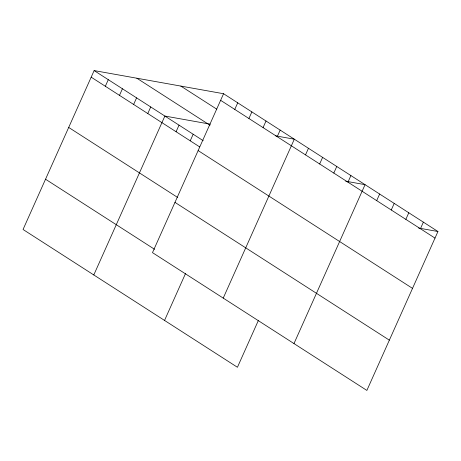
<?xml version="1.0" encoding="UTF-8"?>
<svg xmlns="http://www.w3.org/2000/svg" width="461" height="461" viewBox="0 0 461 461"><rect width="100%" height="100%" fill="white"/><g stroke="black" fill="none" stroke-linecap="round" stroke-linejoin="round"><path stroke-width="0.69" d="M223.568 93.727L152.487 252.634L366.87 390.421L437.95 231.514L223.568 93.727L94.13 70.579L23.05 229.486L237.432 367.273L258.454 320.274M105.333 86.265L108.283 79.672M119.48 95.364L122.43 88.771M133.632 104.457L136.583 97.865M147.779 113.55L150.73 106.958M93.796 274.958L164.877 116.051L210.343 124.182M176.079 131.737L179.029 125.144M190.226 140.83L193.176 134.237M234.77 109.413L237.715 102.82M248.917 118.506L251.867 111.914M164.542 320.424L185.564 273.425M263.064 127.599L266.014 121.007M277.217 136.692L280.167 130.1M223.233 298.106L294.314 139.199L275.626 135.857M305.516 154.884L308.461 148.292M319.663 163.978L322.614 157.385M333.81 173.071L336.761 166.479M347.963 182.164L350.913 175.572M293.98 343.572L365.06 184.665L345.704 181.202M376.689 200.627L379.639 194.035M391.268 209.997L394.218 203.405M405.847 219.367L408.792 212.775M420.42 228.737L423.371 222.144M418.594 228.051L437.95 231.514M220.617 100.319L435 238.107M180.856 86.092L216.814 109.205M136.848 78.22L209.951 125.202M94.13 70.579L203.197 140.68M91.186 77.171L199.659 146.892M198.132 150.586L412.514 288.367M68.701 127.438L177.767 197.533M174.967 202.373L389.349 340.155M45.535 179.225L154.602 249.32"/></g></svg>
